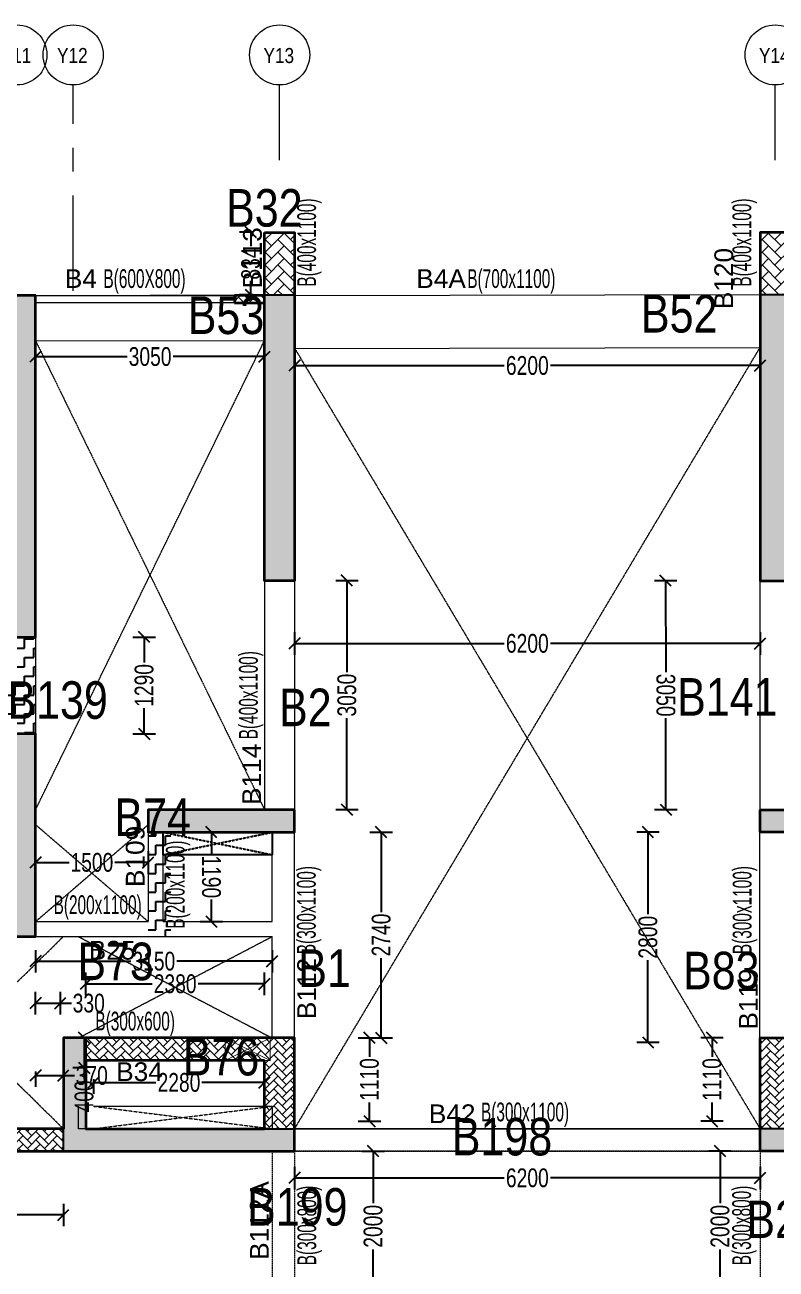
# Model space of a CAD drawing. Header units: millimetres. Extents: x 35 to 69480, y 49 to 28875.
# Drawn here: x 24469 to 34476, y 12303 to 28875 of the extents above; entities that cross this region are included whole.
import ezdxf
from ezdxf.enums import TextEntityAlignment as Align

# ---------------------------------------------------------------- set-up
doc = ezdxf.new("R2010")
doc.units = ezdxf.units.MM
doc.linetypes.add('Grid Line', pattern=[2222.5, 1270, -317.5, 317.5, -317.5])
doc.linetypes.add('HIDDEN', pattern=[0.375, 0.25, -0.125])
for name, color, linetype, lineweight in [('A-GRIDS', 8, 'Continuous', 9), ('A-HIDD-ABVE', 8, 'HIDDEN', 20), ('S-BEAM', 7, 'Continuous', 18), ('S-BEAM-IDEN', 2, 'Continuous', 9), ('S-COL HATCH', 9, 'Continuous', 0), ('S-COLS', 5, 'Continuous', 35), ('S-GRIDS', 8, 'Continuous', 9), ('S-WALL', 4, 'Continuous', 18)]:
    doc.layers.add(name, color=color, linetype=linetype, lineweight=lineweight)
for name, color, linetype in [('Abhinav working', 6, 'Continuous'), ('Beam Nos', 7, 'Continuous'), ('changes', 7, 'Continuous'), ('CUTOUT', 4, 'Continuous'), ('S-CUTOUT', 1, 'Continuous'), ('SUNK SLAB', 8, 'Continuous')]:
    doc.layers.add(name, color=color, linetype=linetype)
doc.styles.add('Arial Narrow', font='ARIALN.TTF', dxfattribs={"height": 400})
doc.styles.add('Dim.s & Anno.(Misc.)', font='ARIALN.TTF')
doc.styles.add('SC-BBS1', font='SansSerif')
doc.styles.add('SOBHA', font='swisscl.ttf')
doc.styles.add('Swis721 LtCn BT', font='swisscl.ttf', dxfattribs={"width": 0.9, "height": 233.355162})
doc.dimstyles.new('S-100', dxfattribs={"dimscale": 100, "dimtxt": 2.5, "dimasz": 1.5, "dimexe": 1.5, "dimexo": 1.5, "dimgap": 0.1, "dimtad": 0, "dimdec": 0, "dimrnd": 0.0005, "dimzin": 0, "dimdsep": 46, "dimtxsty": 'SOBHA', "dimblk": 'OBLIQUE', "dimcen": 0.09, "dimclrd": 8, "dimclre": 8, "dimclrt": 6, "dimadec": 0, "dimazin": 0, "dimtfac": 1, "dimtdec": 0, "dimtofl": 0, "dimtmove": 0, "dimatfit": 3, "dimfxl": 1.5, "dimfxlon": 1, "dimtolj": 1, "dimtzin": 0, "dimlwd": -1, "dimlwe": -1, "dimarcsym": 0})
pattern_1 = [(45, (-31802317.5, 20729084.55), (0, 169.7056275), [360, -120]), (135, (-31802232.65, 20729169.4), (1e-14, 169.7056275), [360, -120])]
pattern_2 = [(45, (-31802317.5, 20729084.55), (0, 113.13708499), [240, -80]), (135, (-31802260.93, 20729141.12), (9e-15, 113.13708499), [240, -80])]
pattern_3 = [(45, (-15037.47, -17858.63), (0, 107.76307), [228.6, -76.2]), (135, (-14983.584, -17804.75), (7e-15, 107.76307), [228.6, -76.2])]
pattern_4 = [(0, (-31789909.83, 20733573.22), (125, 125), [125, -125]), (90, (-31789784.83, 20733573.22), (-125, 125), [125, -125])]

# ---------------------------------------------------------------- blocks, each defined once
blk = doc.blocks.new('A$Cbe320e20')
at = {"layer": 'S-COL HATCH'}
h = blk.add_hatch(dxfattribs=at)
h.set_pattern_fill('AR-HBONE', color=256, scale=30)
h.set_pattern_definition(pattern_1)
h.paths.add_polyline_path([(15654, 17040), (15254, 17040), (15254, 16206), (15254, 16206), (15654, 16206)])
h = blk.add_hatch(dxfattribs=at)
h.set_pattern_fill('AR-HBONE', color=256, scale=30)
h.set_pattern_definition(pattern_1)
h.paths.add_polyline_path([(21854, 17040), (22254, 17040), (22254, 16206), (22254, 16206), (21854, 16206)])
at = {"layer": 'S-COL HATCH', "transparency": 33554687}
h = blk.add_hatch(color=256, dxfattribs=at)
h.dxf.hatch_style = 1
h.paths.add_polyline_path([(11704, 11650), (12204, 11650), (12204, 16200), (11704, 16200)])
h = blk.add_hatch(color=256, dxfattribs=at)
h.dxf.hatch_style = 1
h.paths.add_polyline_path([(15254, 16206), (15654, 16206), (15654, 12400), (15254, 12400)])
h = blk.add_hatch(color=256, dxfattribs=at)
h.dxf.hatch_style = 1
h.paths.add_polyline_path([(22254, 16206), (21854, 16206), (21854, 12400), (22254, 12400)])
h = blk.add_hatch(color=256, dxfattribs=at)
h.dxf.hatch_style = 1
h.paths.add_polyline_path([(12204, 10360), (11704, 10360), (11704, 7660), (12204, 7660)])
h = blk.add_hatch(color=256, dxfattribs=at)
h.dxf.hatch_style = 1
h.paths.add_polyline_path([(15654, 9350), (13704, 9350), (13704, 9050), (15654, 9050)])
h = blk.add_hatch(color=256, dxfattribs=at)
h.dxf.hatch_style = 1
h.paths.add_polyline_path([(21854, 9350), (23804, 9350), (23804, 9050), (21854, 9050)])
h = blk.add_hatch(color=256, dxfattribs=at)
h.dxf.hatch_style = 1
h.paths.add_polyline_path([(12574, 6310), (12874, 6310), (12874, 5100), (15654, 5100), (15654, 4800), (12574, 4800)])
at = {"layer": 'S-COL HATCH'}
h = blk.add_hatch(dxfattribs=at)
h.set_pattern_fill('AR-HBONE', color=256, scale=20)
h.set_pattern_definition(pattern_2)
h.paths.add_polyline_path([(15254, 6010), (15254, 5100), (15254, 5100), (15254, 5100), (15654, 5100), (15654, 6310), (12874, 6310), (12874, 6010), (12874, 6010)])
h = blk.add_hatch(dxfattribs=at)
h.set_pattern_fill('AR-HBONE', color=256, scale=20)
h.set_pattern_definition(pattern_2)
h.paths.add_polyline_path([(22254, 6010), (22254, 5100), (22254, 5100), (22254, 5100), (21854, 5100), (21854, 6310), (24634, 6310), (24634, 6010), (24634, 6010)])
at = {"layer": 'S-COL HATCH', "transparency": 33554687}
h = blk.add_hatch(color=256, dxfattribs=at)
h.dxf.hatch_style = 1
h.paths.add_polyline_path([(24934, 6310), (24634, 6310), (24634, 5100), (21854, 5100), (21854, 4800), (24934, 4800)])
at = {"layer": 'S-COL HATCH'}
h = blk.add_hatch(dxfattribs=at)
h.set_pattern_fill('AR-HBONE', color=256, scale=20)
h.set_pattern_definition(pattern_2)
h.paths.add_polyline_path([(12574, 5100), (9974, 5100), (9974, 4800), (12574, 4800)])
at = {"layer": 'S-WALL'}
h = blk.add_hatch(dxfattribs=at)
h.set_pattern_fill('FP_1', color=1, style=0, pattern_type=2)
h.set_pattern_definition(pattern_3)
h.paths.add_polyline_path([(15255, 16100), (15255, 16200), (14855, 16200), (14855, 16100)])
h = blk.add_hatch(dxfattribs=at)
h.set_pattern_fill('FP_1', color=1, style=0, pattern_type=2)
h.set_pattern_definition(pattern_3)
h.paths.add_polyline_path([(15255, 16100), (15255, 16200), (14855, 16200), (14855, 16100)])
at = {"layer": 'changes'}
for p, q in [((15254, 16206), (15654, 16206)), ((22254, 16206), (21854, 16206)), ((15654, 5100), (15654, 4800)), ((21854, 5100), (21854, 4800))]:
    blk.add_line(p, q, dxfattribs=at)
for points in [[(12574, 6310), (12874, 6310), (12874, 5100), (15654, 5100), (15654, 4800), (12574, 4800)], [(24934, 6310), (24634, 6310), (24634, 5100), (21854, 5100), (21854, 4800), (24934, 4800)]]:
    blk.add_lwpolyline(points, close=True, dxfattribs=at)
at = {"layer": 'S-COL HATCH'}
blk.add_line((12874, 6010), (12874, 6310), dxfattribs=at)
at = {"layer": 'S-COLS'}
for points in [[(15254, 17040), (15654, 17040), (15654, 12400), (15254, 12400)], [(22254, 17040), (21854, 17040), (21854, 12400), (22254, 12400)], [(11704, 11650), (12204, 11650), (12204, 16200), (11704, 16200)], [(11704, 10360), (11704, 7660), (12204, 7660), (12204, 10360)], [(15654, 9350), (13704, 9350), (13704, 9050), (15654, 9050)], [(21854, 9350), (23804, 9350), (23804, 9050), (21854, 9050)], [(9674, 7860), (9674, 4800), (15654, 4800), (15654, 6310), (12574, 6310), (12574, 5100), (9974, 5100), (9974, 7860), (9674, 7860)], [(27834, 7860), (27834, 4800), (21854, 4800), (21854, 6310), (24934, 6310), (24934, 5100), (27534, 5100), (27534, 7860), (27834, 7860)], [(15254, 6010), (12874, 6010), (12874, 5100), (15254, 5100)]]:
    blk.add_lwpolyline(points, close=True, dxfattribs=at)
at = {"layer": 'S-CUTOUT', "const_width": 10}
blk.add_lwpolyline([(14729, 6310), (15329, 6310), (15329, 6010), (14729, 6010)], close=True, dxfattribs=at)
for points in [[(14729, 6310), (15329, 6010)], [(15329, 6310), (14729, 6010)]]:
    blk.add_lwpolyline(points, dxfattribs=at)
at = {"layer": 'S-WALL', "color": 7}
for p, q in [((12205, 16200), (11355, 16200)), ((12205, 16200), (14855, 16200)), ((14855, 16100), (12205, 16100))]:
    blk.add_line(p, q, dxfattribs=at)
at = {"layer": 'S-WALL', "lineweight": 35}
for p, q in [((15255, 16200), (14855, 16200)), ((14855, 16200), (14855, 16100)), ((14855, 16100), (15255, 16100))]:
    blk.add_line(p, q, dxfattribs=at)
blk = doc.blocks.new('A$C71ba3947')
at = {"layer": 'CUTOUT', "color": 8, "linetype": 'HIDDEN'}
for p, q in [((13905, 8750), (15355, 9050)), ((13905, 9050), (15355, 8750))]:
    blk.add_line(p, q, dxfattribs=at)
at = {"layer": 'CUTOUT'}
blk.add_lwpolyline([(13905, 9050), (15355, 9050), (15355, 8750), (13905, 8750)], close=True, dxfattribs=at)
blk = doc.blocks.new('Grid - Type 1 Structural-6743905-11TH FLOOR LVL')
at = {"layer": 'A-GRIDS'}
blk.add_circle((0, 0), 4, dxfattribs=at)
blk = doc.blocks.new('A$Cf2260b48')
at = {"layer": 'S-GRIDS', "linetype": 'Grid Line'}
for p, q in [((12705, 16262), (12705, 19003)), ((15455, 18003), (15455, 19003)), ((22055, 18003), (22055, 19003))]:
    blk.add_line(p, q, dxfattribs=at)
at = {"layer": 'A-GRIDS', "xscale": 99.99999999999991, "yscale": 99.99999999999991, "zscale": 99.99999999999991}
for p in [(11955, 19403), (12705, 19403), (15455, 19403), (22055, 19403)]:
    blk.add_blockref('Grid - Type 1 Structural-6743905-11TH FLOOR LVL', p, dxfattribs=at)
at = {"layer": 'A-GRIDS', "lineweight": 18, "char_height": 200, "width": 513.08, "attachment_point": 1, "style": 'Arial Narrow'}
for s, insert in [('Y11', (11740, 19495)), ('Y12', (12490, 19495)), ('Y13', (15240, 19495)), ('Y14', (21840, 19495))]:
    blk.add_mtext(s, dxfattribs=dict(at, insert=insert))
blk = doc.blocks.new('_OBLIQUE')
at = {"color": 0, "linetype": 'ByBlock'}
blk.add_line((-0.5, -0.5), (0.5, 0.5), dxfattribs=at)
blk = doc.blocks.new('*D206')
at = {"layer": 'Abhinav working', "color": 8, "transparency": 16777216}
for p, q in [((28062, 24487), (28062, 24187)), ((34262, 24487), (34262, 24187)), ((28062, 24337), (30855, 24337)), ((34262, 24337), (31469, 24337))]:
    blk.add_line(p, q, dxfattribs=at)
at = {"layer": 'Defpoints', "color": 0, "transparency": 16777216}
for p in [(28062, 24823), (34262, 24823), (34262, 24337)]:
    blk.add_point(p, dxfattribs=at)
at = {"layer": 'Abhinav working', "color": 8, "transparency": 16777216, "xscale": 150, "yscale": 150, "zscale": 150}
for p, rotation in [((28062, 24337), 180.0001394135119), ((34262, 24337), 0.0001394135119062)]:
    blk.add_blockref('_OBLIQUE', p, dxfattribs=dict(at, rotation=rotation))
at = {"layer": 'Abhinav working', "color": 6, "transparency": 16777216, "insert": (31162, 24337), "char_height": 250, "attachment_point": 5, "rotation": 0.0001, "style": 'SOBHA'}
blk.add_mtext('\\A1;6200', dxfattribs=at)
blk = doc.blocks.new('*D207')
at = {"layer": 'Abhinav working', "color": 8, "transparency": 16777216}
for p, q in [((24612, 24606), (24612, 24306)), ((27662, 24606), (27662, 24306)), ((24612, 24456), (25830, 24456)), ((27662, 24456), (26444, 24456))]:
    blk.add_line(p, q, dxfattribs=at)
at = {"layer": 'Defpoints', "color": 0, "transparency": 16777216}
for p in [(24612, 24823), (27662, 24823), (27662, 24456)]:
    blk.add_point(p, dxfattribs=at)
at = {"layer": 'Abhinav working', "color": 8, "transparency": 16777216, "xscale": 150, "yscale": 150, "zscale": 150}
for p, rotation in [((24612, 24456), 179.9998605865203), ((27662, 24456), 359.9998605865204)]:
    blk.add_blockref('_OBLIQUE', p, dxfattribs=dict(at, rotation=rotation))
at = {"layer": 'Abhinav working', "color": 6, "transparency": 16777216, "insert": (26137, 24456), "char_height": 250, "attachment_point": 5, "rotation": 359.9999, "style": 'SOBHA'}
blk.add_mtext('\\A1;3050', dxfattribs=at)
blk = doc.blocks.new('*D218')
at = {"layer": 'Abhinav working', "color": 8, "transparency": 16777216}
for p, q in [((24612, 17869), (24612, 17569)), ((26112, 17869), (26112, 17569)), ((24612, 17719), (25058, 17719)), ((26112, 17719), (25666, 17719))]:
    blk.add_line(p, q, dxfattribs=at)
at = {"layer": 'Defpoints', "color": 0, "transparency": 16777216}
for p in [(24612, 18023), (26112, 18023), (26112, 17719)]:
    blk.add_point(p, dxfattribs=at)
at = {"layer": 'Abhinav working', "color": 8, "transparency": 16777216, "xscale": 150, "yscale": 150, "zscale": 150, "rotation": 180}
blk.add_blockref('_OBLIQUE', (24612, 17719), dxfattribs=at)
at = {"layer": 'Abhinav working', "color": 8, "transparency": 16777216, "xscale": 150, "yscale": 150, "zscale": 150}
blk.add_blockref('_OBLIQUE', (26112, 17719), dxfattribs=at)
at = {"layer": 'Abhinav working', "color": 6, "transparency": 16777216, "insert": (25362, 17719), "char_height": 250, "attachment_point": 5, "style": 'SOBHA'}
blk.add_mtext('\\A1;1500', dxfattribs=at)
blk = doc.blocks.new('*D219')
at = {"layer": 'Abhinav working', "color": 8, "transparency": 16777216}
for p, q in [((24612, 15694), (24612, 15994)), ((24942, 15694), (24942, 15994)), ((24612, 15844), (24942, 15844)), ((24942, 15844), (25092, 15844))]:
    blk.add_line(p, q, dxfattribs=at)
at = {"layer": 'Defpoints', "color": 0, "transparency": 16777216}
for p in [(24942, 15844), (24612, 15383), (24942, 15383)]:
    blk.add_point(p, dxfattribs=at)
at = {"layer": 'Abhinav working', "color": 8, "transparency": 16777216, "xscale": 150, "yscale": 150, "zscale": 150, "rotation": 180}
blk.add_blockref('_OBLIQUE', (24612, 15844), dxfattribs=at)
at = {"layer": 'Abhinav working', "color": 8, "transparency": 16777216, "xscale": 150, "yscale": 150, "zscale": 150}
blk.add_blockref('_OBLIQUE', (24942, 15844), dxfattribs=at)
at = {"layer": 'Abhinav working', "color": 6, "transparency": 16777216, "insert": (25320, 15844), "char_height": 250, "attachment_point": 5, "style": 'SOBHA'}
blk.add_mtext('\\A1;330', dxfattribs=at)
blk = doc.blocks.new('*D220')
at = {"layer": 'Abhinav working', "color": 8, "transparency": 16777216}
for p, q in [((25382, 14833), (25382, 14638)), ((25382, 14788), (26215, 14788)), ((27662, 14788), (26828, 14788)), ((27662, 14833), (27662, 14638))]:
    blk.add_line(p, q, dxfattribs=at)
at = {"layer": 'Defpoints', "color": 0, "transparency": 16777216}
for p in [(25382, 14983), (27662, 14983), (27662, 14788)]:
    blk.add_point(p, dxfattribs=at)
at = {"layer": 'Abhinav working', "color": 8, "transparency": 16777216, "xscale": 150, "yscale": 150, "zscale": 150, "rotation": 180}
blk.add_blockref('_OBLIQUE', (25382, 14788), dxfattribs=at)
at = {"layer": 'Abhinav working', "color": 8, "transparency": 16777216, "xscale": 150, "yscale": 150, "zscale": 150}
blk.add_blockref('_OBLIQUE', (27662, 14788), dxfattribs=at)
at = {"layer": 'Abhinav working', "color": 6, "transparency": 16777216, "insert": (26522, 14788), "char_height": 250, "attachment_point": 5, "style": 'SOBHA'}
blk.add_mtext('\\A1;2280', dxfattribs=at)
blk = doc.blocks.new('*D221')
at = {"layer": 'Abhinav working', "color": 8, "transparency": 16777216}
for p, q in [((25258, 15383), (25108, 15383)), ((25258, 15383), (25258, 14983)), ((25258, 14983), (25108, 14983)), ((25258, 14983), (25258, 14833))]:
    blk.add_line(p, q, dxfattribs=at)
at = {"layer": 'Defpoints', "color": 0, "transparency": 16777216}
for p in [(25382, 15383), (25258, 14983), (25382, 14983)]:
    blk.add_point(p, dxfattribs=at)
at = {"layer": 'Abhinav working', "color": 8, "transparency": 16777216, "xscale": 150, "yscale": 150, "zscale": 150}
for p, rotation in [((25258, 15383), 90), ((25258, 14983), 270)]:
    blk.add_blockref('_OBLIQUE', p, dxfattribs=dict(at, rotation=rotation))
at = {"layer": 'Abhinav working', "color": 6, "transparency": 16777216, "insert": (25258, 14603), "char_height": 250, "attachment_point": 5, "rotation": 90, "style": 'SOBHA'}
blk.add_mtext('\\A1;400', dxfattribs=at)
blk = doc.blocks.new('*D222')
at = {"layer": 'Abhinav working', "color": 8, "transparency": 16777216}
for p, q in [((28909, 15383), (29209, 15383)), ((29059, 15383), (29059, 15132)), ((29059, 14273), (29059, 14524)), ((28909, 14273), (29209, 14273))]:
    blk.add_line(p, q, dxfattribs=at)
at = {"layer": 'Defpoints', "color": 0, "transparency": 16777216}
for p in [(28062, 15383), (28062, 14273), (29059, 14273)]:
    blk.add_point(p, dxfattribs=at)
at = {"layer": 'Abhinav working', "color": 8, "transparency": 16777216, "xscale": 150, "yscale": 150, "zscale": 150}
for p, rotation in [((29059, 15383), 90), ((29059, 14273), 270)]:
    blk.add_blockref('_OBLIQUE', p, dxfattribs=dict(at, rotation=rotation))
at = {"layer": 'Abhinav working', "color": 6, "transparency": 16777216, "insert": (29059, 14828), "char_height": 250, "attachment_point": 5, "rotation": 90, "style": 'SOBHA'}
blk.add_mtext('\\A1;1110', dxfattribs=at)
blk = doc.blocks.new('*D225')
at = {"layer": 'Abhinav working', "color": 8, "transparency": 16777216}
for p, q in [((33772, 15383), (33472, 15383)), ((33622, 15383), (33622, 15132)), ((33622, 14273), (33622, 14524)), ((33772, 14273), (33472, 14273))]:
    blk.add_line(p, q, dxfattribs=at)
at = {"layer": 'Defpoints', "color": 0, "transparency": 16777216}
for p in [(34262, 15383), (33622, 14273), (34262, 14273)]:
    blk.add_point(p, dxfattribs=at)
at = {"layer": 'Abhinav working', "color": 8, "transparency": 16777216, "xscale": 150, "yscale": 150, "zscale": 150}
for p, rotation in [((33622, 15383), 90), ((33622, 14273), 270)]:
    blk.add_blockref('_OBLIQUE', p, dxfattribs=dict(at, rotation=rotation))
at = {"layer": 'Abhinav working', "color": 6, "transparency": 16777216, "insert": (33622, 14828), "char_height": 250, "attachment_point": 5, "rotation": 90, "style": 'SOBHA'}
blk.add_mtext('\\A1;1110', dxfattribs=at)
blk = doc.blocks.new('*D327')
at = {"layer": 'Abhinav working', "color": 8, "transparency": 16777216}
for p, q in [((28062, 20786), (28062, 20486)), ((34262, 20786), (34262, 20486)), ((28062, 20636), (30855, 20636)), ((34262, 20636), (31469, 20636))]:
    blk.add_line(p, q, dxfattribs=at)
at = {"layer": 'Defpoints', "color": 0, "transparency": 16777216}
for p in [(28062, 21423), (34262, 21423), (34262, 20636)]:
    blk.add_point(p, dxfattribs=at)
at = {"layer": 'Abhinav working', "color": 8, "transparency": 16777216, "xscale": 150, "yscale": 150, "zscale": 150, "rotation": 180}
blk.add_blockref('_OBLIQUE', (28062, 20636), dxfattribs=at)
at = {"layer": 'Abhinav working', "color": 8, "transparency": 16777216, "xscale": 150, "yscale": 150, "zscale": 150}
blk.add_blockref('_OBLIQUE', (34262, 20636), dxfattribs=at)
at = {"layer": 'Abhinav working', "color": 6, "transparency": 16777216, "insert": (31162, 20636), "char_height": 250, "attachment_point": 5, "style": 'SOBHA'}
blk.add_mtext('\\A1;6200', dxfattribs=at)
blk = doc.blocks.new('*D328')
at = {"layer": 'Abhinav working', "color": 8, "transparency": 16777216}
for p, q in [((28062, 13667), (28062, 13367)), ((34262, 13667), (34262, 13367)), ((28062, 13517), (30855, 13517)), ((34262, 13517), (31469, 13517))]:
    blk.add_line(p, q, dxfattribs=at)
at = {"layer": 'Defpoints', "color": 0, "transparency": 16777216}
for p in [(28062, 13873), (34262, 13873), (34262, 13517)]:
    blk.add_point(p, dxfattribs=at)
at = {"layer": 'Abhinav working', "color": 8, "transparency": 16777216, "xscale": 150, "yscale": 150, "zscale": 150, "rotation": 180}
blk.add_blockref('_OBLIQUE', (28062, 13517), dxfattribs=at)
at = {"layer": 'Abhinav working', "color": 8, "transparency": 16777216, "xscale": 150, "yscale": 150, "zscale": 150}
blk.add_blockref('_OBLIQUE', (34262, 13517), dxfattribs=at)
at = {"layer": 'Abhinav working', "color": 6, "transparency": 16777216, "insert": (31162, 13517), "char_height": 250, "attachment_point": 5, "style": 'SOBHA'}
blk.add_mtext('\\A1;6200', dxfattribs=at)
blk = doc.blocks.new('*D329')
at = {"layer": 'Abhinav working', "color": 8, "transparency": 16777216}
for p, q in [((28958, 13873), (29258, 13873)), ((29108, 13873), (29108, 13179)), ((29108, 11873), (29108, 12566)), ((28958, 11873), (29258, 11873))]:
    blk.add_line(p, q, dxfattribs=at)
at = {"layer": 'Defpoints', "color": 0, "transparency": 16777216}
for p in [(28062, 13873), (29108, 13873), (28062, 11873)]:
    blk.add_point(p, dxfattribs=at)
at = {"layer": 'Abhinav working', "color": 8, "transparency": 16777216, "xscale": 150, "yscale": 150, "zscale": 150}
for p, rotation in [((29108, 13873), 90), ((29108, 11873), 270)]:
    blk.add_blockref('_OBLIQUE', p, dxfattribs=dict(at, rotation=rotation))
at = {"layer": 'Abhinav working', "color": 6, "transparency": 16777216, "insert": (29108, 12873), "char_height": 250, "attachment_point": 5, "rotation": 90, "style": 'SOBHA'}
blk.add_mtext('\\A1;2000', dxfattribs=at)
blk = doc.blocks.new('*D331')
at = {"layer": 'Abhinav working', "color": 8, "transparency": 16777216}
for p, q in [((33879, 13873), (33579, 13873)), ((33729, 13873), (33729, 13179)), ((33729, 11873), (33729, 12566)), ((33879, 11873), (33579, 11873))]:
    blk.add_line(p, q, dxfattribs=at)
at = {"layer": 'Defpoints', "color": 0, "transparency": 16777216}
for p in [(33729, 13873), (34262, 13873), (34262, 11873)]:
    blk.add_point(p, dxfattribs=at)
at = {"layer": 'Abhinav working', "color": 8, "transparency": 16777216, "xscale": 150, "yscale": 150, "zscale": 150}
for p, rotation in [((33729, 13873), 90), ((33729, 11873), 270)]:
    blk.add_blockref('_OBLIQUE', p, dxfattribs=dict(at, rotation=rotation))
at = {"layer": 'Abhinav working', "color": 6, "transparency": 16777216, "insert": (33729, 12873), "char_height": 250, "attachment_point": 5, "rotation": 90, "style": 'SOBHA'}
blk.add_mtext('\\A1;2000', dxfattribs=at)
blk = doc.blocks.new('*D332')
at = {"layer": 'Abhinav working', "color": 8, "transparency": 16777216}
for p, q in [((22482, 13174), (22482, 12874)), ((24982, 13174), (24982, 12874)), ((22482, 13024), (23425, 13024)), ((24982, 13024), (24038, 13024))]:
    blk.add_line(p, q, dxfattribs=at)
at = {"layer": 'Defpoints', "color": 0, "transparency": 16777216}
for p in [(22482, 13873), (24982, 13873), (24982, 13024)]:
    blk.add_point(p, dxfattribs=at)
at = {"layer": 'Abhinav working', "color": 8, "transparency": 16777216, "xscale": 150, "yscale": 150, "zscale": 150, "rotation": 180}
blk.add_blockref('_OBLIQUE', (22482, 13024), dxfattribs=at)
at = {"layer": 'Abhinav working', "color": 8, "transparency": 16777216, "xscale": 150, "yscale": 150, "zscale": 150}
blk.add_blockref('_OBLIQUE', (24982, 13024), dxfattribs=at)
at = {"layer": 'Abhinav working', "color": 6, "transparency": 16777216, "insert": (23732, 13024), "char_height": 250, "attachment_point": 5, "style": 'SOBHA'}
blk.add_mtext('\\A1;2500', dxfattribs=at)
blk = doc.blocks.new('*D350')
at = {"layer": 'Abhinav working', "color": 8, "transparency": 16777216}
for p, q in [((24612, 14933), (24612, 14730)), ((24982, 14933), (24982, 14730)), ((24612, 14880), (24982, 14880)), ((24982, 14880), (25132, 14880))]:
    blk.add_line(p, q, dxfattribs=at)
at = {"layer": 'Defpoints', "color": 0, "transparency": 16777216}
for p in [(24612, 15083), (24982, 15083), (24982, 14880)]:
    blk.add_point(p, dxfattribs=at)
at = {"layer": 'Abhinav working', "color": 8, "transparency": 16777216, "xscale": 150, "yscale": 150, "zscale": 150, "rotation": 180}
blk.add_blockref('_OBLIQUE', (24612, 14880), dxfattribs=at)
at = {"layer": 'Abhinav working', "color": 8, "transparency": 16777216, "xscale": 150, "yscale": 150, "zscale": 150}
blk.add_blockref('_OBLIQUE', (24982, 14880), dxfattribs=at)
at = {"layer": 'Abhinav working', "color": 6, "transparency": 16777216, "insert": (25360, 14880), "char_height": 250, "attachment_point": 5, "style": 'SOBHA'}
blk.add_mtext('\\A1;370', dxfattribs=at)
blk = doc.blocks.new('*D351')
at = {"layer": 'Abhinav working', "color": 8, "transparency": 16777216}
for p, q in [((25282, 15952), (25281, 16252)), ((27662, 15953), (27661, 16253)), ((25281, 16102), (26165, 16102)), ((27661, 16103), (26778, 16102))]:
    blk.add_line(p, q, dxfattribs=at)
at = {"layer": 'Defpoints', "color": 0, "transparency": 16777216}
for p in [(27661, 16103), (25282, 15382), (27662, 15383)]:
    blk.add_point(p, dxfattribs=at)
at = {"layer": 'Abhinav working', "color": 8, "transparency": 16777216, "xscale": 150, "yscale": 150, "zscale": 150}
for p, rotation in [((25281, 16102), 180.0170933098416), ((27661, 16103), 0.0170933098416402)]:
    blk.add_blockref('_OBLIQUE', p, dxfattribs=dict(at, rotation=rotation))
at = {"layer": 'Abhinav working', "color": 6, "transparency": 16777216, "insert": (26471, 16102), "char_height": 250, "attachment_point": 5, "rotation": 0.0171, "style": 'SOBHA'}
blk.add_mtext('\\A1;2380', dxfattribs=at)
blk = doc.blocks.new('*D370')
at = {"layer": 'Abhinav working', "color": 8, "transparency": 16777216}
for p, q in [((25908, 20722), (26208, 20722)), ((26058, 20722), (26058, 20381)), ((26058, 19432), (26058, 19773)), ((25908, 19432), (26208, 19432))]:
    blk.add_line(p, q, dxfattribs=at)
at = {"layer": 'Defpoints', "color": 0, "transparency": 16777216}
for p in [(24612, 20722), (24612, 19432), (26058, 19432)]:
    blk.add_point(p, dxfattribs=at)
at = {"layer": 'Abhinav working', "color": 8, "transparency": 16777216, "xscale": 150, "yscale": 150, "zscale": 150}
for p, rotation in [((26058, 20722), 90), ((26058, 19432), 270)]:
    blk.add_blockref('_OBLIQUE', p, dxfattribs=dict(at, rotation=rotation))
at = {"layer": 'Abhinav working', "color": 6, "transparency": 16777216, "insert": (26058, 20077), "char_height": 250, "attachment_point": 5, "rotation": 90, "style": 'SOBHA'}
blk.add_mtext('\\A1;1290', dxfattribs=at)
blk = doc.blocks.new('*D259')
at = {"layer": 'Abhinav working', "color": 8, "transparency": 16777216}
for p, q in [((26803, 18123), (27103, 18123)), ((26953, 18123), (26953, 17832)), ((26953, 16933), (26953, 17224)), ((26803, 16933), (27103, 16933))]:
    blk.add_line(p, q, dxfattribs=at)
at = {"layer": 'Defpoints', "color": 0, "transparency": 16777216}
for p in [(26112, 18123), (26953, 18123), (26112, 16933)]:
    blk.add_point(p, dxfattribs=at)
at = {"layer": 'Abhinav working', "color": 8, "transparency": 16777216, "xscale": 150, "yscale": 150, "zscale": 150}
for p, rotation in [((26953, 18123), 90.00021059596487), ((26953, 16933), 270.0002105959649)]:
    blk.add_blockref('_OBLIQUE', p, dxfattribs=dict(at, rotation=rotation))
at = {"layer": 'Abhinav working', "color": 6, "transparency": 16777216, "insert": (26953, 17528), "char_height": 250, "attachment_point": 5, "rotation": 270.0002, "style": 'SOBHA'}
blk.add_mtext('\\A1;1190', dxfattribs=at)
blk = doc.blocks.new('*D260')
at = {"layer": 'Abhinav working', "color": 8, "transparency": 16777216}
for p, q in [((33154, 21472), (32854, 21472)), ((33004, 21472), (33005, 20254)), ((33006, 18422), (33005, 19640)), ((33156, 18422), (32856, 18422))]:
    blk.add_line(p, q, dxfattribs=at)
at = {"layer": 'Defpoints', "color": 0, "transparency": 16777216}
for p in [(33004, 21472), (34260, 21473), (34262, 18423)]:
    blk.add_point(p, dxfattribs=at)
at = {"layer": 'Abhinav working', "color": 8, "transparency": 16777216, "xscale": 150, "yscale": 150, "zscale": 150}
for p, rotation in [((33004, 21472), 90.03387813724557), ((33006, 18422), 270.0338781372455)]:
    blk.add_blockref('_OBLIQUE', p, dxfattribs=dict(at, rotation=rotation))
at = {"layer": 'Abhinav working', "color": 6, "transparency": 16777216, "insert": (33005, 19947), "char_height": 250, "attachment_point": 5, "rotation": 270.0339, "style": 'SOBHA'}
blk.add_mtext('\\A1;3050', dxfattribs=at)
blk = doc.blocks.new('*D262')
at = {"layer": 'Abhinav working', "color": 8, "transparency": 16777216}
for p, q in [((32919, 18123), (32619, 18123)), ((32769, 18123), (32769, 17029)), ((32769, 15323), (32769, 16416)), ((32919, 15323), (32619, 15323))]:
    blk.add_line(p, q, dxfattribs=at)
at = {"layer": 'Defpoints', "color": 0, "transparency": 16777216}
for p in [(34262, 18123), (32769, 15323), (34262, 15323)]:
    blk.add_point(p, dxfattribs=at)
at = {"layer": 'Abhinav working', "color": 8, "transparency": 16777216, "xscale": 150, "yscale": 150, "zscale": 150}
for p, rotation in [((32769, 18123), 90), ((32769, 15323), 270)]:
    blk.add_blockref('_OBLIQUE', p, dxfattribs=dict(at, rotation=rotation))
at = {"layer": 'Abhinav working', "color": 6, "transparency": 16777216, "insert": (32769, 16723), "char_height": 250, "attachment_point": 5, "rotation": 90, "style": 'SOBHA'}
blk.add_mtext('\\A1;2800', dxfattribs=at)
blk = doc.blocks.new('*D268')
at = {"layer": 'Abhinav working', "color": 8, "transparency": 16777216}
for p, q in [((29066, 18123), (29366, 18123)), ((29216, 18123), (29216, 17059)), ((29216, 15383), (29216, 16446)), ((29066, 15383), (29366, 15383))]:
    blk.add_line(p, q, dxfattribs=at)
at = {"layer": 'Defpoints', "color": 0, "transparency": 16777216}
for p in [(28062, 18123), (29216, 18123), (28062, 15383)]:
    blk.add_point(p, dxfattribs=at)
at = {"layer": 'Abhinav working', "color": 8, "transparency": 16777216, "xscale": 150, "yscale": 150, "zscale": 150}
for p, rotation in [((29216, 18123), 90), ((29216, 15383), 270)]:
    blk.add_blockref('_OBLIQUE', p, dxfattribs=dict(at, rotation=rotation))
at = {"layer": 'Abhinav working', "color": 6, "transparency": 16777216, "insert": (29216, 16753), "char_height": 250, "attachment_point": 5, "rotation": 90, "style": 'SOBHA'}
blk.add_mtext('\\A1;2740', dxfattribs=at)
blk = doc.blocks.new('*D269')
at = {"layer": 'Abhinav working', "color": 8, "transparency": 16777216}
for p, q in [((28609, 21473), (28909, 21473)), ((28759, 21473), (28759, 20255)), ((28759, 18423), (28759, 19641)), ((28609, 18423), (28909, 18423))]:
    blk.add_line(p, q, dxfattribs=at)
at = {"layer": 'Defpoints', "color": 0, "transparency": 16777216}
for p in [(28062, 21473), (28062, 18423), (28759, 18423)]:
    blk.add_point(p, dxfattribs=at)
at = {"layer": 'Abhinav working', "color": 8, "transparency": 16777216, "xscale": 150, "yscale": 150, "zscale": 150}
for p, rotation in [((28759, 21473), 90), ((28759, 18423), 270)]:
    blk.add_blockref('_OBLIQUE', p, dxfattribs=dict(at, rotation=rotation))
at = {"layer": 'Abhinav working', "color": 6, "transparency": 16777216, "insert": (28759, 19948), "char_height": 250, "attachment_point": 5, "rotation": 90, "style": 'SOBHA'}
blk.add_mtext('\\A1;3050', dxfattribs=at)
blk = doc.blocks.new('*D295')
at = {"layer": 'Abhinav working', "color": 8, "transparency": 16777216}
for p, q in [((27512, 26113), (27328, 26113)), ((27478, 26113), (27478, 25926)), ((27478, 25279), (27478, 25466)), ((27512, 25279), (27328, 25279))]:
    blk.add_line(p, q, dxfattribs=at)
at = {"layer": 'Defpoints', "color": 0, "transparency": 16777216}
for p in [(27662, 26113), (27478, 25279), (27662, 25279)]:
    blk.add_point(p, dxfattribs=at)
at = {"layer": 'Abhinav working', "color": 8, "transparency": 16777216, "xscale": 150, "yscale": 150, "zscale": 150}
for p, rotation in [((27478, 26113), 90), ((27478, 25279), 270)]:
    blk.add_blockref('_OBLIQUE', p, dxfattribs=dict(at, rotation=rotation))
at = {"layer": 'Abhinav working', "color": 6, "transparency": 16777216, "insert": (27478, 25696), "char_height": 250, "attachment_point": 5, "rotation": 90, "style": 'SOBHA'}
blk.add_mtext('\\A1;834', dxfattribs=at)
blk = doc.blocks.new('*D304')
at = {"layer": 'Abhinav working', "color": 8, "transparency": 16777216}
for p, q in [((24612, 16553), (24612, 16253)), ((27762, 16553), (27762, 16253)), ((24612, 16403), (25880, 16403)), ((27762, 16403), (26494, 16403))]:
    blk.add_line(p, q, dxfattribs=at)
at = {"layer": 'Defpoints', "color": 0, "transparency": 16777216}
for p in [(24612, 16733), (27762, 16733), (27762, 16403)]:
    blk.add_point(p, dxfattribs=at)
at = {"layer": 'Abhinav working', "color": 8, "transparency": 16777216, "xscale": 150, "yscale": 150, "zscale": 150, "rotation": 180}
blk.add_blockref('_OBLIQUE', (24612, 16403), dxfattribs=at)
at = {"layer": 'Abhinav working', "color": 8, "transparency": 16777216, "xscale": 150, "yscale": 150, "zscale": 150}
blk.add_blockref('_OBLIQUE', (27762, 16403), dxfattribs=at)
at = {"layer": 'Abhinav working', "color": 6, "transparency": 16777216, "insert": (26187, 16403), "char_height": 250, "attachment_point": 5, "style": 'SOBHA'}
blk.add_mtext('\\A1;3150', dxfattribs=at)

msp = doc.modelspace()

# ---------------------------------------------------------------- hatches: boundary and pattern name
at = {"layer": 'SUNK SLAB'}
h = msp.add_hatch(dxfattribs=at)
h.set_pattern_fill('ZIGZAG', color=8, scale=1000, style=0)
h.set_pattern_definition(pattern_4)
h.paths.add_polyline_path([(24612, 20721.8), (24112, 20721.8), (24112, 19431.8), (24612, 19431.8)])
h = msp.add_hatch(dxfattribs=at)
h.set_pattern_fill('ZIGZAG', color=8, scale=1000, style=0)
h.set_pattern_definition(pattern_4)
h.paths.add_polyline_path([(26412, 18121.8), (26112, 18121.8), (26112, 16731.8), (26412, 16731.8)])

# ---------------------------------------------------------------- linework, layer by layer
at = {"layer": 'A-HIDD-ABVE', "linetype": 'HIDDEN'}
for p, q in [((24612, 18421.8), (27662, 24672.6)), ((24612, 24666.8), (27662, 18421.8)), ((28062, 14171.8), (34262.6, 24578.6)), ((28062.6, 24566.8), (34262, 14171.8)), ((24612, 16931.8), (26112, 18221.8)), ((24612.1, 18221.8), (26112, 16931.8)), ((22382, 16731.8), (24982, 14171.8)), ((24982, 16731.8), (22382, 14171.8)), ((25182, 16731.8), (27762, 15381.8)), ((25182, 15381.8), (27762, 16731.8)), ((25382, 14472), (27762, 14171.8)), ((25382, 14171.8), (27762, 14472))]:
    msp.add_line(p, q, dxfattribs=at)
at = {"layer": 'S-BEAM'}
for p, q in [((24612, 25271.8), (27662, 25277.6)), ((28062, 25271.8), (34262, 25283.6)), ((24612, 24666.8), (27662, 24672.6)), ((28062, 24566.8), (34260.2, 24578.6)), ((27662, 21471.8), (27662, 18421.8)), ((28062, 21471.8), (28062, 18421.8)), ((34260.2, 21471.8), (34260.2, 18421.8)), ((24612, 20721.8), (24612, 19431.8)), ((26112, 18121.8), (26112, 16931.8)), ((26312, 16931.8), (26312, 18121.8)), ((27762, 16931.8), (27762, 18121.8)), ((28062, 15181.8), (28062, 18121.8)), ((34260.2, 15181.8), (34260.2, 18121.8)), ((24612, 16931.8), (26112, 16931.8)), ((26312, 16931.8), (27762, 16931.8)), ((24612, 16731.8), (27762, 16731.8)), ((27762, 15381.8), (27762, 16731.8)), ((28062, 14171.8), (34262, 14171.8)), ((34262, 14171.8), (28062, 14171.8))]:
    msp.add_line(p, q, dxfattribs=at)
at = {"layer": 'S-BEAM', "linetype": 'HIDDEN'}
for p, q in [((27762, 13871.8), (27762, 11871.8)), ((28062, 13871.8), (34262, 13871.8)), ((28062, 13871.8), (28062, 11871.8)), ((34262, 13871.8), (28062, 13871.8)), ((34262, 13871.8), (34262, 11871.8))]:
    msp.add_line(p, q, dxfattribs=at)
at = {"layer": 'S-BEAM', "elevation": 0}
msp.add_lwpolyline([(25382, 14472), (27762, 14472), (27762, 14171.8), (25182, 14171.8), (25182, 14472)], dxfattribs=at)

# ---------------------------------------------------------------- block references
at = {"layer": 'Beam Nos'}
msp.add_blockref('A$C71ba3947', (12407.7, 9071.8), dxfattribs=at)
at = {"layer": 'S-COLS'}
msp.add_blockref('A$Cbe320e20', (12407.7, 9071.8), dxfattribs=at)
at = {"layer": 'S-WALL'}
msp.add_blockref('A$Cf2260b48', (12407.7, 9071.8), dxfattribs=at)

# ---------------------------------------------------------------- texts
at = {"layer": 'Abhinav working', "char_height": 500, "attachment_point": 1, "style": 'Dim.s & Anno.(Misc.)'}
for s, insert in [('B32', (27149.3, 26688, 0)), ('B53', (26638.4, 25257, 0)), ('B52', (32674.9, 25277.3, 0)), ('B139', (24236.9, 20132.2, 0)), ('B141', (33157.1, 20174.4, 0)), ('B2', (27854.7, 20034.2, 0)), ('B74', (25662, 18571.7, 0)), ('B73', (25168.1, 16651.1, 0)), ('B1', (28110.8, 16560.6, 0)), ('B83', (33235.8, 16529.5, 0)), ('B76', (26571.8, 15382.7, 0)), ('B198^I', (30155.8, 14317.1, 0)), ('B199', (27429.2, 13382, 0)), ('B201', (34079.2, 13216, 0))]:
    msp.add_mtext_dynamic_manual_height_columns(s, width=21149.247, gutter_width=5423.5, heights=[0], dxfattribs=dict(at, insert=insert))
at = {"layer": 'Beam Nos', "style": 'SC-BBS1'}
for s, p in [('B113', (27700.6, 25772.2)), ('B120', (33978.4, 25496.1, 0)), ('B114', (27688.7, 18893)), ('B109', (26138.6, 17799.7)), ('B112', (28422.3, 16039.9)), ('B119', (34305.4, 15901, 0)), ('B112A', (27792.9, 12950.3, 0))]:
    msp.add_text(s, height=250, rotation=90, dxfattribs=at).set_placement(p, align=Align.BOTTOM_CENTER)
for s, p in [('B4', (25215.2, 25295.9)), ('B4A', (30013, 25295.9)), ('B25', (25630.5, 16349.8, 0)), ('B34', (25996.1, 14732.7)), ('B42', (30161.1, 14171.8))]:
    msp.add_text(s, height=250, dxfattribs=at).set_placement(p, align=Align.BOTTOM_CENTER)
at = {"layer": 'S-BEAM-IDEN', "style": 'Swis721 LtCn BT', "width": 0.8}
for s, rotation, p in [('B(400x1100)', 90, (28346.6, 25389.1)), ('B(400x1100)', 90, (34144.5, 25389.1)), ('B(600X800)', 360, (25515.7, 25371.2, 0)), ('B(700x1100)', 360, (30362.3, 25371.2, 0)), ('B(400x1100)', 90, (27570.7, 19360)), ('B(200x1100)', 90, (26596.7, 16836.3)), ('B(300x1100)', 90, (28342.5, 16497.4)), ('B(300x1100)', 90, (34148.3, 16497.4)), ('B(200x1100)', 360, (24851.7, 17031.2)), ('B(300x600)', 360, (25408.2, 15481.2)), ('B(300x1100)', 360, (30544.3, 14271.2)), ('B(300x800)', 90, (28349.6, 12354.3)), ('B(300x800)', 90, (34141.1, 12354.3))]:
    msp.add_text(s, height=250, rotation=rotation, dxfattribs=at).set_placement(p)

# ---------------------------------------------------------------- dimensions: what is measured, and where the dimension line sits
at = {"layer": 'Abhinav working', "color": 3}
for base, p1, p2, picture, middle in [((27478, 25278.6), (27661.7, 26112.7, 0), (27661.7, 25278.6, 0), '*D295', (27478, 25695.7)), ((28759.3, 18422.7), (28061.7, 21472.7, 0), (28061.7, 18422.7, 0), '*D269', (28759.3, 19947.7)), ((26057.6, 19432, 0), (24611.7, 20722, 0), (24611.7, 19432, 0), '*D370', (26057.6, 20077, 0))]:
    dim = msp.add_linear_dim(base=base, p1=p1, p2=p2, angle=90, dimstyle='S-100', dxfattribs=at)
    dim.commit()
    dim.dimension.update_dxf_attribs({"geometry": picture, "text_midpoint": middle})
at = {"layer": 'Abhinav working'}
for p1, p2, distance, picture, middle in [((24611.7, 24822.7, 0), (27661.7, 24822.7, 0), -367.1, '*D207', (26136.7, 24455.6)), ((28061.7, 24822.7), (34261.7, 24822.7, 0), -485.4, '*D206', (31161.7, 24337.4)), ((28061.7, 21422.7, 0), (34261.7, 21422.7, 0), -786.3, '*D327', (31161.7, 20636.5)), ((28061.7, 11872.7, 0), (28061.7, 13872.7, 0), -1046.4, '*D329', (29108.1, 12872.7))]:
    dim = msp.add_aligned_dim(p1=p1, p2=p2, distance=distance, dimstyle='S-100', dxfattribs=at)
    dim.commit()
    dim.dimension.update_dxf_attribs({"geometry": picture, "text_midpoint": middle})
at = {"layer": 'Abhinav working', "color": 3}
for p1, p2, distance, picture, middle in [((34261.7, 18422.7, 0), (34259.9, 21472.7, 0), 1255.5, '*D260', (33005.3, 19947)), ((26111.7, 16932.8, 0), (26111.7, 18122.7, 0), -841.5, '*D259', (26953.2, 17527.7)), ((28061.7, 15382.7, 0), (28061.7, 18122.7, 0), -1154.4, '*D268', (29216.1, 16752.7)), ((34261.7, 18122.7, 0), (34261.7, 15322.7, 0), -1492.6, '*D262', (32769.1, 16722.7)), ((24611.7, 16732.7, 0), (27761.7, 16732.7, 0), -330.1, '*D304', (26186.7, 16402.6)), ((25281.7, 15382, 0), (27661.7, 15382.7, 0), 719.9, '*D351', (26471.5, 16102.3, 0)), ((24611.7, 15082.8, 0), (24981.7, 15082.8, 0), -203.2, '*D350', (25360.2, 14879.6, 0))]:
    dim = msp.add_aligned_dim(p1=p1, p2=p2, distance=distance, dimstyle='S-100', dxfattribs=at)
    dim.commit()
    dim.dimension.update_dxf_attribs({"geometry": picture, "text_midpoint": middle})
at = {"layer": 'Abhinav working'}
for base, p1, p2, picture, middle in [((26111.7, 17719.3), (24611.7, 18022.7, 0), (26111.7, 18022.7, 0), '*D218', (25361.7, 17719.3)), ((24941.9, 15843.6), (24611.7, 15382.7, 0), (24941.9, 15382.7, 0), '*D219', (25320.5, 15843.6)), ((27661.7, 14788.1), (25381.7, 14982.7, 0), (27661.7, 14982.7, 0), '*D220', (26521.7, 14788.1)), ((24981.7, 13023.9, 0), (22481.7, 13872.7, 0), (24981.7, 13872.7, 0), '*D332', (23731.7, 13023.9, 0)), ((34261.7, 13516.6), (28061.7, 13872.7, 0), (34261.7, 13872.7, 0), '*D328', (31161.7, 13516.6))]:
    dim = msp.add_linear_dim(base=base, p1=p1, p2=p2, dimstyle='S-100', dxfattribs=at)
    dim.commit()
    dim.dimension.update_dxf_attribs({"geometry": picture, "text_midpoint": middle})
for base, p1, p2, picture, middle in [((25258.4, 14982.7), (25381.7, 15382.7, 0), (25381.7, 14982.7, 0), '*D221', (25258.4, 14602.7)), ((29058.8, 14272.7), (28061.7, 15382.7, 0), (28061.7, 14272.7, 0), '*D222', (29058.8, 14827.7)), ((33622, 14272.7), (34261.7, 15382.7, 0), (34261.7, 14272.7, 0), '*D225', (33622, 14827.7)), ((33729.1, 13872.7), (34261.7, 11872.7, 0), (34261.7, 13872.7, 0), '*D331', (33729.1, 12872.7))]:
    dim = msp.add_linear_dim(base=base, p1=p1, p2=p2, angle=90, dimstyle='S-100', dxfattribs=at)
    dim.commit()
    dim.dimension.update_dxf_attribs({"geometry": picture, "text_midpoint": middle})

doc.saveas('drawing.dxf')
